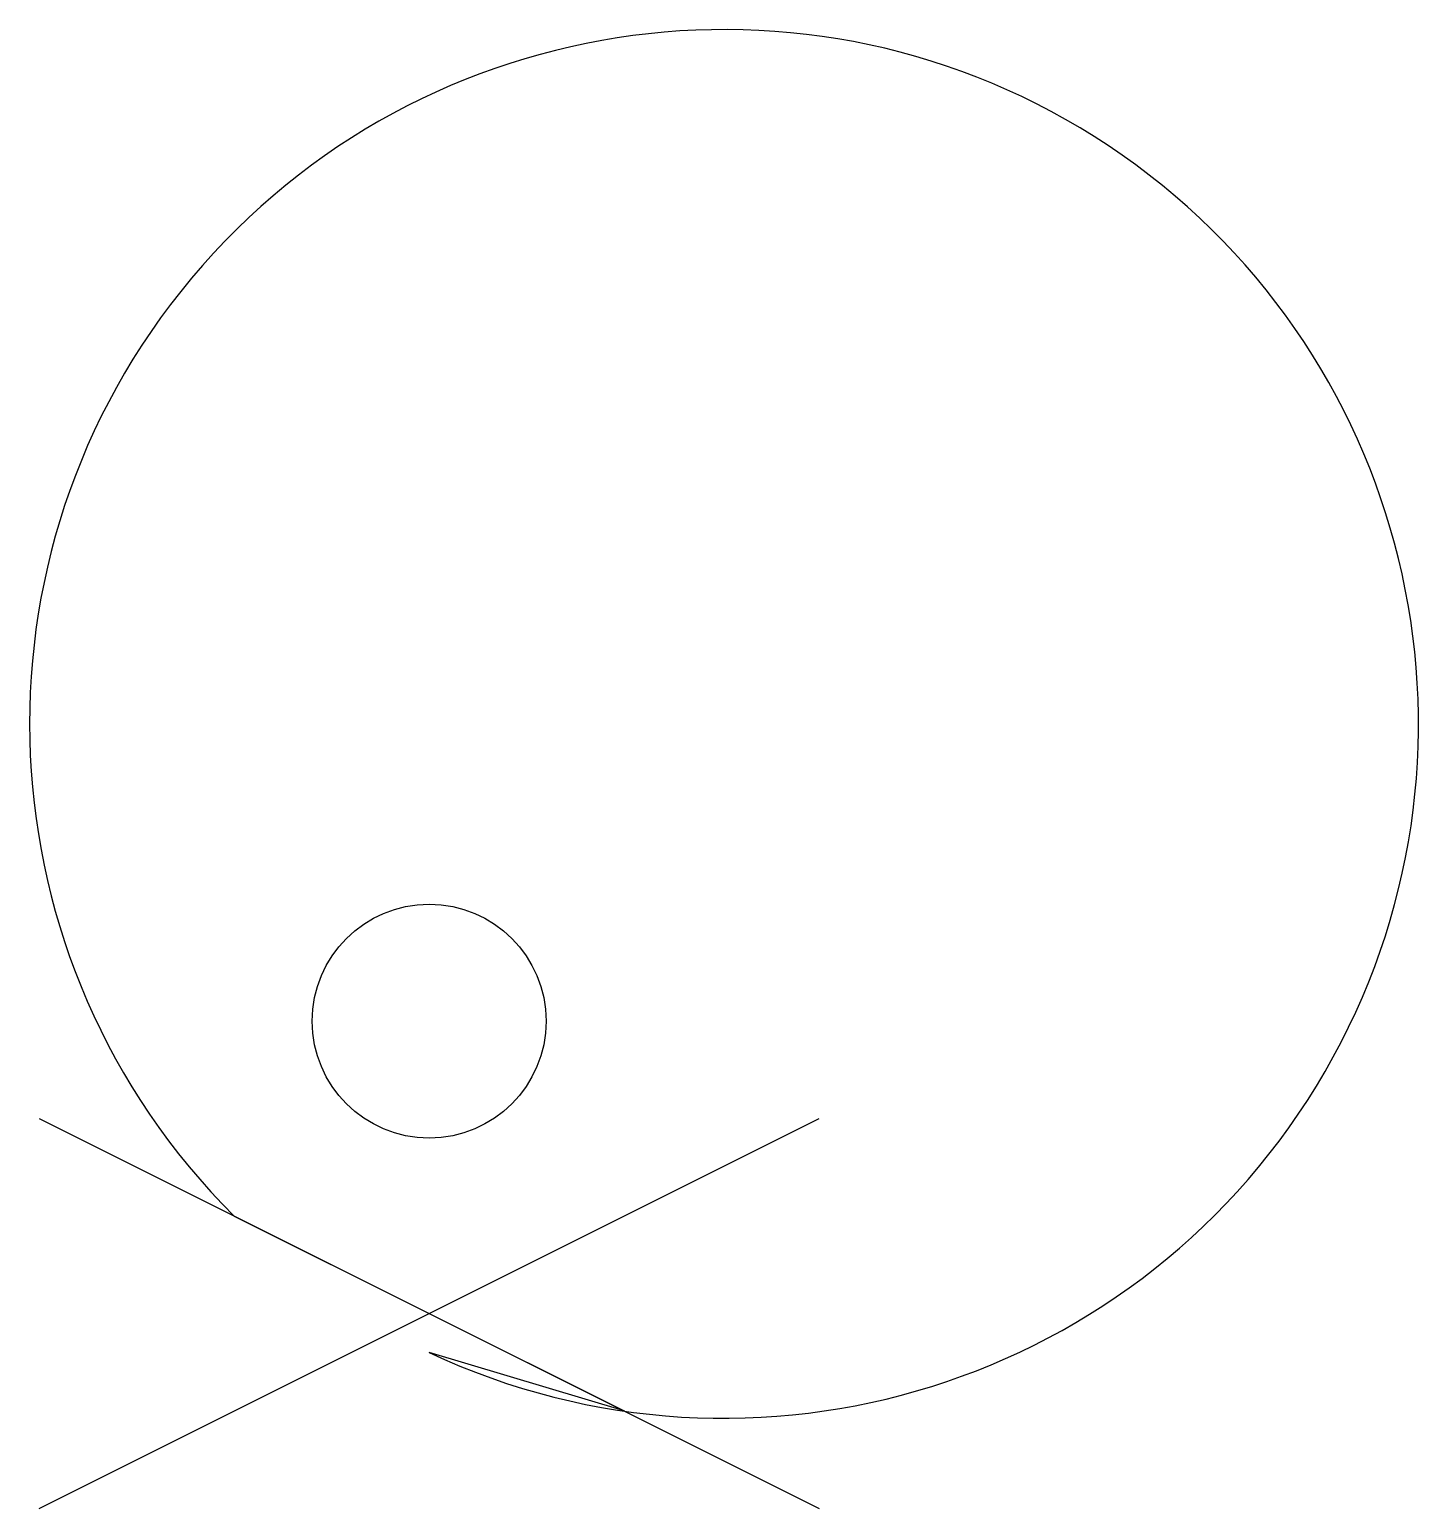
# Model space of a CAD drawing. Units: millimetres at full size, sheet at 1:100. Extents: x -15854 to 27763, y -9612 to 36839.
import ezdxf

# ---------------------------------------------------------------- set-up
doc = ezdxf.new("R2010")
doc.units = ezdxf.units.MM
doc.header["$LTSCALE"] = 100
doc.layers.add('0-0', color=7, linetype='Continuous')

msp = doc.modelspace()

# ---------------------------------------------------------------- linework, layer by layer
at = {"layer": '0-0'}
for p, q in [((-15551, 2632.7), (8938.8, -9612.2)), ((-15551, -9612.2), (8938.8, 2632.7))]:
    msp.add_line(p, q, dxfattribs=at)
msp.add_lwpolyline([(-9428.6, -428.6), (2816.3, -6551), (-3306.1, -4714.3)], dxfattribs=at)
msp.add_circle((-3306.1, 5693.9), 3673.5, dxfattribs=at)
msp.add_arc((5954.1, 15030.6), 21808.5, 244.87379, 225.14217, dxfattribs=at)
msp.add_arc((5954.1, 15030.6), 21808.5, 244.87379, 225.14217, dxfattribs=at)
msp.add_arc((5954.1, 15030.6), 21808.5, 244.87379, 225.14217, dxfattribs=at)
msp.add_arc((5954.1, 15030.6), 21808.5, 244.87379, 225.14217, dxfattribs=at)

doc.saveas('drawing.dxf')
